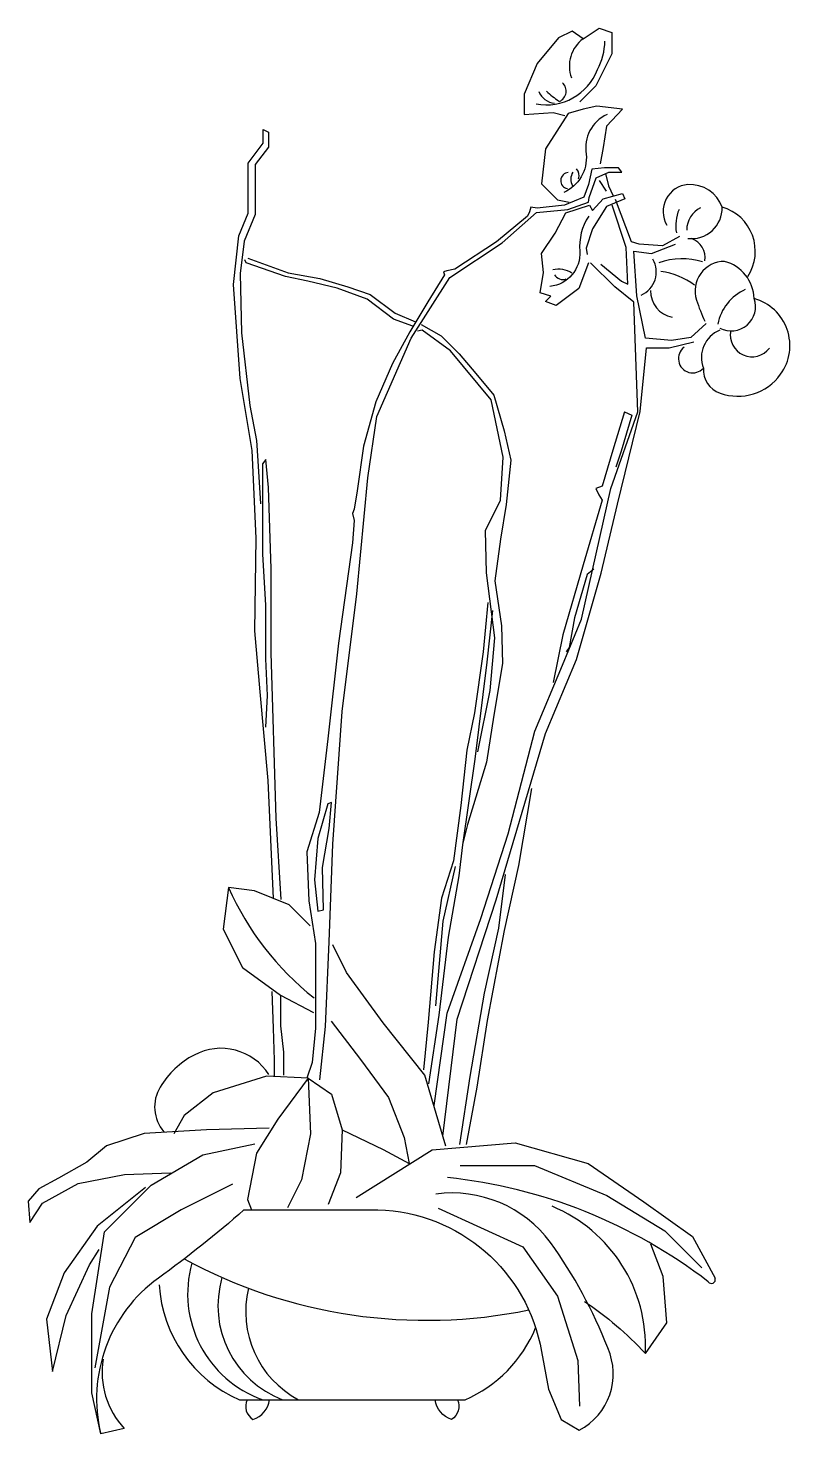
# Model space of a CAD drawing. Extents: x 1371 to 1681, y 962 to 1534.
import ezdxf

# ---------------------------------------------------------------- set-up
doc = ezdxf.new("R2010")
doc.units = 0
doc.header["$LTSCALE"] = 0.9
doc.header["$MEASUREMENT"] = 0
for name, color, linetype in [('3', 3, 'CONTINUOUS'), ('4', 4, 'CONTINUOUS'), ('7', 7, 'CONTINUOUS')]:
    doc.layers.add(name, color=color, linetype=linetype)

msp = doc.modelspace()

# ---------------------------------------------------------------- linework, layer by layer
at = {"layer": '3'}
for points in [[(1577.4, 1502.83, 0.362489), (1602.41, 1516.8, 0.120411), (1605.43, 1528.32)], [(1606.33, 1498.59, 0.340286), (1597.84, 1482.42, -0.320685), (1588.71, 1466.79)], [(1598.84, 1457.11, 0.168593), (1595.23, 1442.9, -0.405058), (1583.05, 1428.57)]]:
    msp.add_lwpolyline(points, format="xyb", dxfattribs=at)
for points in [[(1484.69, 1106.39), (1485.59, 1083.71), (1482, 1065.07), (1476.25, 1053.6)], [(1546.59, 1070.81), (1576.74, 1070.81), (1606.17, 1058.62), (1629.85, 1044.28), (1644.92, 1029.23)], [(1453.9, 1063.22), (1432.97, 1052.77), (1414.29, 1041.57), (1403.82, 1021.42), (1397.84, 988.57)], [(1537.6, 1053.51), (1571.98, 1037.84), (1586.18, 1017.68), (1594.4, 991.56), (1595.14, 972.89)]]:
    msp.add_lwpolyline(points, dxfattribs=at)
for centre, radius, start, end in [((1604.76, 1518.26), 13.79, 126.6014, 200.3492), ((1585.11, 1508.04), 4.58, 293.9266, 48.0138), ((1585.54, 1510.69), 7.58, 202.1264, 265.2431), ((1606.08, 1533.1), 34.97, 225.6948, 236.3891), ((1590.99, 1473.64), 3.97, 340.9179, 43.5115), ((1590.72, 1471.63), 3.29, 93.3388, 260.9296), ((1597.28, 1472.19), 5.71, 149.7632, 207.9872), ((1650.82, 1453.39), 16.54, 156.9348, 190.3701), ((1648.88, 1451.51), 10.12, 116.4516, 180.2734), ((1640.67, 1460.53), 12.51, 263.0334, 1.2728), ((1638.13, 1440.34), 8.09, 350.4088, 71.7286), ((1636.94, 1412.87), 26.99, 72.1027, 110.6884), ((1586.42, 1424.89), 10.7, 58.3674, 101.9238), ((1588.3, 1435.33), 3.95, 210.5948, 290.14), ((1624.24, 1405.39), 29.53, 53.2237, 82.2111), ((1634.84, 1426.7), 10.81, 178.7075, 259.1273), ((1670.59, 1409.39), 19.6, 114.0568, 168.5579), ((1656.85, 1420.35), 9.89, 241.899, 19.4585), ((1656.85, 1399.57), 12.12, 112.6142, 200.6331), ((1665.34, 1408.79), 8.86, 169.0222, 323.1027), ((1561.66, 1232.81), 119.85, 204.0392, 231.4872), ((1560.42, 997.37), 61.56, 357.2719, 67.5445), ((1532.83, 1215.38), 207.51, 241.6052, 281.5672), ((1481.24, 1018.64), 45.64, 164.0911, 250.7136), ((1488.87, 1013.82), 40.95, 163.7059, 249.1014), ((1499.67, 1011.31), 40.45, 166.2419, 242.0978)]:
    msp.add_arc(centre, radius, start, end, dxfattribs=at)
at = {"layer": '4'}
msp.add_line((1458.49, 1052.8), (1513.06, 1052.8), dxfattribs=at)
for points in [[(1596.53, 1529.33), (1603.06, 1533.67), (1608.27, 1531.94), (1608.27, 1523.25), (1601.75, 1510.22), (1595.23, 1503.71)], [(1596.53, 1529.33), (1592.18, 1532.37), (1586.53, 1529.77), (1577.83, 1519.34), (1572.62, 1506.75), (1572.62, 1498.49), (1584.36, 1499.36), (1589.14, 1498.06)], [(1612.62, 1500.67), (1602.19, 1501.97), (1596.53, 1500.67), (1590.45, 1498.93), (1581.31, 1484.59), (1579.57, 1470.26), (1586.1, 1463.75), (1590.88, 1462.88)], [(1612.62, 1500.67), (1606.1, 1493.72), (1604.8, 1485.03), (1603.49, 1478.51)], [(1598.71, 1438.12), (1594.79, 1427.7), (1585.66, 1420.75), (1581.31, 1422.48), (1583.49, 1424.66), (1579.14, 1425.96), (1580.44, 1434.21), (1579.57, 1442.03), (1585.23, 1450.28), (1589.58, 1458.53), (1599.14, 1461.58), (1600.45, 1459.4), (1604.8, 1464.18), (1612.62, 1466.35), (1613.49, 1464.18)], [(1613.49, 1464.18), (1606.1, 1461.14), (1600.45, 1452.02), (1597.84, 1444.2), (1598.27, 1441.6)], [(1613.41, 1377.48), (1616.44, 1376.18), (1612.11, 1361.5), (1609.95, 1355.02)], [(1452.21, 1183.99), (1450.08, 1167.03), (1457.87, 1151.48), (1473.43, 1140.18), (1486.87, 1133.11)], [(1485.46, 1168.44), (1476.97, 1176.92), (1462.82, 1182.58), (1452.21, 1183.99)], [(1540.64, 1078.7), (1532.15, 1107.67), (1515.17, 1128.87), (1500.31, 1149.37), (1494.65, 1160.67)], [(1493.95, 1129.58), (1505.97, 1114.03), (1517.29, 1098.49), (1523.66, 1082.24), (1525.78, 1071.64)], [(1484.69, 1106.39), (1467.73, 1107.19), (1445.92, 1100.48), (1434.17, 1091.27), (1429.98, 1083.72)], [(1484.69, 1106.39), (1472.34, 1089.71), (1463.63, 1075.92), (1459.99, 1057.06), (1461.65, 1052.8)], [(1484.69, 1106.39), (1494.13, 1099.86), (1498.49, 1085.35), (1515.2, 1077.37), (1525.78, 1071.64)], [(1468.71, 1086.08), (1443.29, 1085.35), (1417.86, 1083.9), (1402.61, 1078.82), (1394.62, 1072.29), (1383, 1065.76), (1375.01, 1061.41), (1370.65, 1056.33), (1371.37, 1047.63), (1376.46, 1055.61), (1390.99, 1063.59), (1409.87, 1067.22), (1428.76, 1067.94)], [(1498.49, 1085.35), (1497.79, 1067.94), (1492.76, 1055.03)], [(1504.25, 1057.9), (1535.11, 1077.26), (1568.94, 1080.12), (1598.65, 1071.64), (1621.29, 1056.09), (1641.1, 1041.96), (1650.3, 1025)], [(1418.5, 1061.98), (1398.74, 1046.2), (1385.31, 1027.26), (1378.2, 1008.31), (1380.57, 987.01), (1386.1, 1009.89), (1395.58, 1030.41), (1399.53, 1036.73)]]:
    msp.add_lwpolyline(points, dxfattribs=at)
for points in [[(1663.63, 1432.65, 0.504313), (1653.18, 1460.81, 0.338411), (1639.24, 1469.99, 0.559999), (1630.68, 1453.53)], [(1637.65, 1403.85, 1.093176), (1645.51, 1395.3, 0.332104), (1652.3, 1385.13, 0.33334), (1676.98, 1392.83, 0.521738), (1666.18, 1423.65, 0.33132), (1654.15, 1438.75, 0.509278), (1642.73, 1423.03)], [(1401.18, 992.09, 0.23022), (1409.76, 963.85), (1400.28, 961.67), (1396.64, 978.42), (1396.64, 1010.46), (1401.74, 1043.95), (1420.7, 1062.89), (1441.84, 1075.26), (1462.98, 1079.63)], [(1513.06, 1052.8, -0.358183), (1579.63, 995.16), (1582.54, 979.87), (1587.65, 967.49), (1594.94, 963.12, 0.395765), (1606.6, 996.62, 0.062921), (1583.27, 1039.58, 0.272587), (1536.61, 1059.24)], [(1458.49, 1052.8, -0.024602), (1423.67, 1025.06, 0.305992), (1400.28, 961.67, 0.305992)], [(1597.12, 1015.55, -0.056716), (1621.91, 994.44), (1630.66, 1006.82), (1629.2, 1025.75), (1624.1, 1038.86)], [(1424.02, 1022.35, 0.283297), (1456.75, 975.56), (1548.51, 975.56, 0.195661), (1577.25, 1004.84, 0.195661)], [(1459.82, 975.56, 0.382748), (1462.19, 967.56, 0.288398), (1468.95, 975.56, 0.385197)], [(1545.43, 975.56, -0.382748), (1543.06, 967.56, -0.288398), (1536.3, 975.56, -0.385197)]]:
    msp.add_lwpolyline(points, format="xyb", dxfattribs=at)
for centre, radius, start, end in [((1616.07, 1434.47), 10.29, 293.8559, 29.9835), ((1715.26, 1446.58), 76.26, 197.9849, 204.9565), ((1455.07, 1084.18), 35.86, 118.0566, 148.7798), ((1449.13, 1095.31), 23.24, 32.6235, 118.0566), ((1437.7, 1094.7), 15.55, 148.7798, 220.3788), ((1519.43, 857.12), 210.01, 52.4347, 84.0089), ((1648.79, 1024.48), 1.6, 214.1782, 18.898)]:
    msp.add_arc(centre, radius, start, end, dxfattribs=at)
at = {"layer": '7'}
for points in [[(1461.9, 1361.77), (1457, 1391.06), (1454.26, 1429.4), (1456.45, 1449.11), (1460.29, 1458.42), (1460.29, 1478.69), (1466.32, 1486.9), (1466.32, 1492.38), (1468.51, 1491.28), (1468.51, 1485.26), (1463.03, 1478.14), (1463.03, 1457.88), (1458.64, 1446.92), (1457, 1433.78), (1457.55, 1409.68), (1460.84, 1380.11), (1463.58, 1365.87), (1464.13, 1357.66), (1465.22, 1340.13)], [(1489.43, 1105.71), (1491.68, 1127.45), (1493.18, 1161.92), (1494.68, 1201.63), (1498.43, 1255.59), (1504.43, 1303.54), (1508.94, 1350.75), (1512.54, 1375.63), (1526.57, 1407.58), (1542.29, 1432.25), (1563.62, 1446.27), (1577.65, 1458.6), (1590.38, 1459.85), (1598.8, 1462.79), (1599, 1464.75), (1601.94, 1472.77), (1607.03, 1475.12), (1612.32, 1475.12), (1610.95, 1476.88), (1605.27, 1476.88), (1600.17, 1476.29), (1598.8, 1470.03), (1596.84, 1464.94), (1589.01, 1461.61), (1577.84, 1460.44), (1575.29, 1460.83), (1574.7, 1458.87), (1573.92, 1457.11), (1561.37, 1446.74), (1544.33, 1435.56), (1541.16, 1434.93), (1539.77, 1434.55), (1540.15, 1433.29), (1533.3, 1422.27), (1526, 1410.15), (1519.01, 1397.21), (1512.16, 1381.58), (1507.21, 1363.55), (1504.58, 1345.4), (1503.42, 1337.98), (1502.69, 1336.24), (1503.42, 1333.33), (1502.69, 1324.17), (1497.04, 1283.41), (1492.7, 1244.48), (1489.06, 1214.46), (1484.05, 1198.54), (1484.96, 1178.53), (1487.69, 1161.25), (1487.68, 1126.82), (1486.32, 1112.72), (1484.04, 1106.35)], [(1603.13, 1471.72), (1605.96, 1467.33)], [(1605.64, 1474.54), (1606.9, 1469.52), (1608.78, 1465.45)], [(1603.76, 1437.58), (1612.23, 1430.69), (1614.74, 1429.44), (1614.11, 1444.47), (1608.46, 1461.69)], [(1635.74, 1448.85), (1628.85, 1445.1), (1619.44, 1445.72), (1616.3, 1446.66), (1609.72, 1463.89)], [(1646.72, 1413.46), (1640.45, 1407.83), (1632.61, 1406.57), (1621.95, 1407.51), (1618.5, 1424.74), (1617.24, 1442.9), (1624.46, 1441.96), (1634.18, 1445.72)], [(1527.28, 1412.42), (1519.45, 1415.22), (1508.63, 1423.42), (1496.5, 1427.89), (1484.56, 1430.68), (1475.42, 1432.55), (1459.37, 1438.14), (1458.82, 1439.44)], [(1460.11, 1440.03), (1476.54, 1434.04), (1489.41, 1431.8), (1500.79, 1428.45), (1509.93, 1425.28), (1520.01, 1417.64), (1528.4, 1414.1)], [(1535.95, 1095.34), (1541.26, 1132.91), (1554.97, 1171.35), (1566.03, 1205.82), (1576.97, 1247.59), (1588.17, 1274.49), (1595.88, 1293.14), (1607.88, 1346.29), (1618.83, 1377.56), (1617.28, 1422.18), (1609.45, 1428.44), (1599.62, 1438.14)], [(1530.7, 1413.06), (1538.76, 1408.46), (1546.05, 1401.18), (1552.95, 1393.13), (1560.24, 1384.32), (1564.46, 1369.76), (1567.15, 1357.88), (1565.23, 1339.87), (1562.93, 1325.69), (1560.63, 1308.83), (1563.31, 1290.44), (1563.7, 1275.17), (1560.25, 1254.09), (1557.18, 1234.93), (1549.5, 1209.64), (1547.58, 1201.98)], [(1553.73, 1239.26), (1558.72, 1264.17), (1560.64, 1285.63), (1557.19, 1312.07), (1556.8, 1329.31), (1562.94, 1341.57), (1564.09, 1359.05), (1559.1, 1382.42), (1542.6, 1402.35), (1531.1, 1410.78), (1529.18, 1410.4)], [(1539.44, 1082.83), (1545.3, 1130.47), (1561.2, 1178.95), (1581.28, 1246.66), (1593.84, 1276.75), (1603.88, 1311.86), (1610.63, 1340.03), (1619.84, 1377.64), (1622.35, 1403.55), (1631.55, 1403.55), (1641.59, 1406.06)], [(1613.41, 1377.48), (1608.65, 1361.93), (1604.33, 1347.24), (1601.73, 1346.38), (1603.03, 1343.79), (1604.33, 1341.63), (1596.55, 1315.29), (1588.33, 1286.78), (1584.44, 1267.35)], [(1470.53, 1179.5), (1468.38, 1227.49), (1465.14, 1263.62), (1462.98, 1288.43), (1463.52, 1326.18), (1461.9, 1361.77)], [(1467.48, 1358.12), (1466.04, 1356.33), (1466.04, 1342.14), (1466.04, 1319.57), (1467.33, 1298.93), (1467.33, 1277.01), (1467.97, 1262.18), (1467.33, 1249.28)], [(1473.7, 1179.12), (1471.62, 1212.23), (1469.55, 1279.48), (1469.55, 1313.63), (1468.52, 1346.74), (1467.48, 1358.12)], [(1600.87, 1313.56), (1598.28, 1311.4), (1593.09, 1293.69), (1590.93, 1281.6), (1589.63, 1279.87)], [(1557.78, 1299.97), (1555.95, 1279.92), (1552.3, 1255.01), (1549.26, 1239.82), (1546.83, 1217.34), (1543.78, 1194.85), (1538.92, 1179.67), (1535.88, 1157.79), (1533.44, 1129.24), (1531.62, 1109.79)], [(1533.77, 1104.04), (1538, 1132.01), (1541.83, 1163.82), (1546.05, 1188.73), (1547.59, 1201.37), (1552.58, 1236.19), (1557.57, 1275.66), (1559.87, 1296.74)], [(1575.56, 1224.29), (1570.25, 1192.98), (1564.41, 1166.45), (1557.5, 1129.84), (1553.25, 1102.78), (1549, 1079.43)], [(1494.08, 1218.52), (1492.71, 1218.07), (1488.62, 1203.97), (1487.25, 1187.14), (1488.62, 1174.41), (1490.89, 1174.86), (1490.44, 1192.15), (1493.17, 1208.06), (1494.08, 1218.52)], [(1544.52, 1192.56), (1539.53, 1170.33), (1536.46, 1135.85)], [(1546.34, 1079.43), (1550.59, 1107.02), (1556.44, 1140.98), (1562.28, 1167.51), (1564.94, 1189.27)], [(1469.91, 1141.68), (1470.38, 1126.74), (1470.84, 1113.67), (1470.84, 1107.13)], [(1473.43, 1140.18), (1473.43, 1127.67), (1474.58, 1116.94), (1474.58, 1107.6)]]:
    msp.add_lwpolyline(points, dxfattribs=at)

doc.saveas('drawing.dxf')
